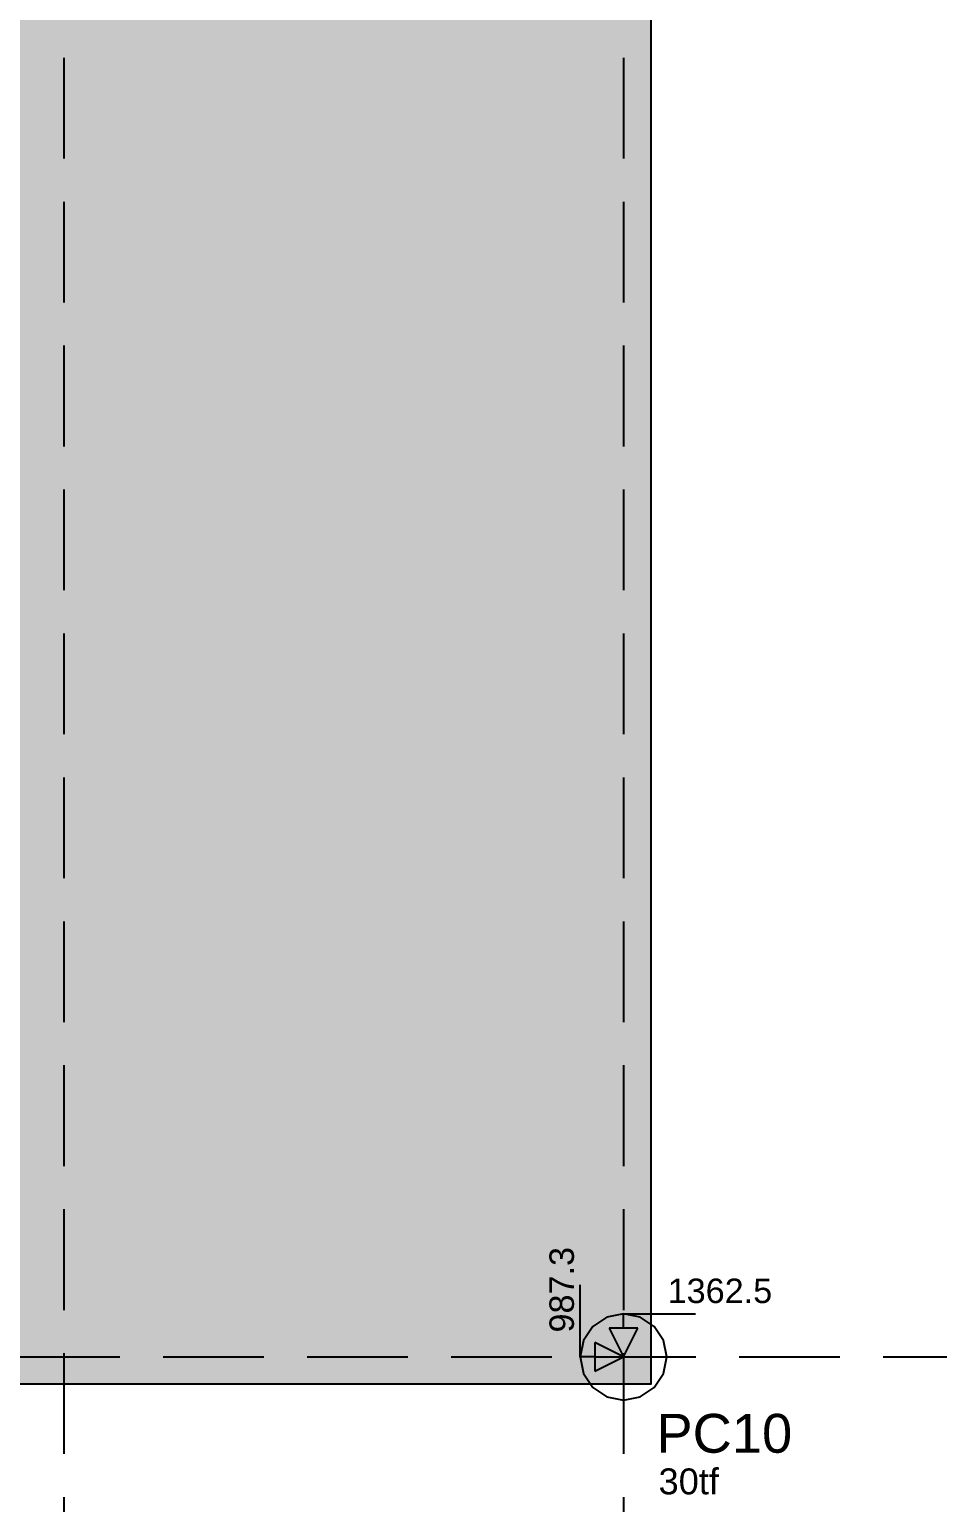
# Model space of a CAD drawing. Extents: x 0 to 119, y 0 to 84.
# Drawn here: x 37.02 to 43.32, y 55.42 to 65.65 of the extents above; entities that cross this region are included whole.
import ezdxf

# ---------------------------------------------------------------- set-up
doc = ezdxf.new("R2010")
doc.units = 0
doc.header["$MEASUREMENT"] = 0
doc.linetypes.add('ESTILO_TQS_0001', pattern=[1, 0.7, -0.3])
doc.linetypes.add('ESTILO_TQS_0003', pattern=[1.5, 0.5, -0.4, 0.1, -0.5])
for name, color, linetype in [('1', 3, 'CONTINUOUS'), ('18', 6, 'CONTINUOUS'), ('20', 1, 'CONTINUOUS'), ('32', 250, 'CONTINUOUS'), ('36', 7, 'CONTINUOUS'), ('62', 7, 'CONTINUOUS')]:
    doc.layers.add(name, color=color, linetype=linetype)
doc.styles.add('TQS_ARIAL', font='arial.ttf')

msp = doc.modelspace()

# ---------------------------------------------------------------- linework, layer by layer
at = {"layer": '1', "color": 3, "linetype": 'ESTILO_TQS_0001'}
for p, q in [((37.254341, 76.455536), (37.254341, 11.436753)), ((41.141232, 76.455536), (41.141232, 11.436753)), ((4.943936, 56.429653), (49.628599, 56.429653))]:
    msp.add_line(p, q, dxfattribs=at)
at = {"layer": '18', "color": 6, "linetype": 'ESTILO_TQS_0003'}
for p, q in [((40.841232, 56.429653), (40.841232, 57.329653)), ((41.141232, 56.429653), (40.941232, 56.529653)), ((40.941232, 56.529653), (40.941232, 56.329653)), ((40.941232, 56.429653), (40.841232, 56.429653)), ((40.941232, 56.329653), (41.141232, 56.429653))]:
    msp.add_line(p, q, dxfattribs=at)
at = {"layer": '20', "color": 1, "linetype": 'ESTILO_TQS_0003'}
for p, q in [((41.141232, 56.629653), (41.141232, 56.729653)), ((41.141232, 56.729653), (42.041232, 56.729653)), ((41.241232, 56.629653), (41.041232, 56.629653)), ((41.041232, 56.629653), (41.141232, 56.429653)), ((41.141232, 56.429653), (41.241232, 56.629653))]:
    msp.add_line(p, q, dxfattribs=at)
at = {"layer": '32', "color": 250, "linetype": 'Continuous'}
msp.add_lwpolyline([(30.927519, 66.518593), (41.331232, 66.518593), (41.331232, 56.239653), (30.927519, 56.239653), (30.927519, 66.518593)], dxfattribs=at)
for points in [[(30.927519, 66.518593), (41.331232, 66.518593), (41.331232, 56.239653)], [(30.927519, 66.518593), (41.331232, 56.239653), (30.927519, 56.239653)]]:
    msp.add_solid(points, dxfattribs=at)
at = {"layer": '62', "linetype": 'Continuous'}
msp.add_lwpolyline([(41.441233, 56.429653), (41.418396, 56.544458), (41.353365, 56.641785), (41.256038, 56.706817), (41.141233, 56.729653), (41.026427, 56.706817), (40.9291, 56.641785), (40.864069, 56.544458), (40.841233, 56.429653), (40.864069, 56.314848), (40.9291, 56.217521), (41.026427, 56.152489), (41.141233, 56.129653), (41.256038, 56.152489), (41.353365, 56.217521), (41.418396, 56.314848), (41.441233, 56.429653)], dxfattribs=at)

# ---------------------------------------------------------------- texts
at = {"layer": '18', "color": 6, "linetype": 'ESTILO_TQS_0003', "style": 'TQS_ARIAL'}
msp.add_text('987.3', height=0.17, rotation=90, dxfattribs=at).set_placement((40.796795, 56.599196))
at = {"layer": '20', "color": 1, "linetype": 'ESTILO_TQS_0003', "style": 'TQS_ARIAL'}
msp.add_text('1362.5', height=0.17, dxfattribs=at).set_placement((41.447684, 56.80379))
at = {"layer": '36', "color": 7, "linetype": 'Continuous', "style": 'TQS_ARIAL'}
for s, height, p in [('PC10', 0.27, (41.369632, 55.763894)), ('30tf', 0.18, (41.384692, 55.474908))]:
    msp.add_text(s, height=height, dxfattribs=at).set_placement(p)

doc.saveas('drawing.dxf')
